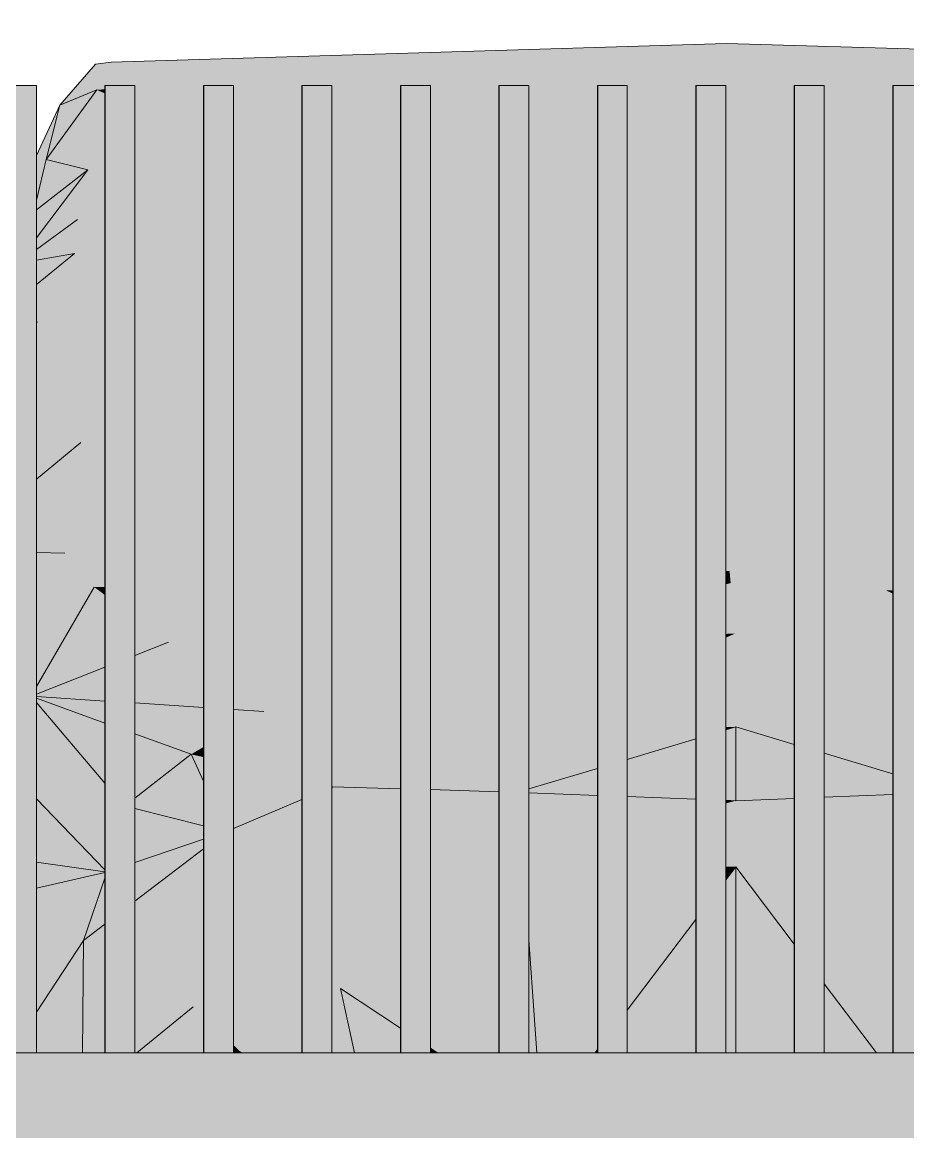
# Model space of a CAD drawing. Header units: millimetres. Extents: x 365175 to 2667127, y -330297 to -162108.
# Drawn here: x 1895165 to 1896062, y -318991 to -317867 of the extents above; entities that cross this region are included whole.
import ezdxf

# ---------------------------------------------------------------- set-up
doc = ezdxf.new("R2010")
doc.units = ezdxf.units.MM
doc.header["$MEASUREMENT"] = 0
for name, color, linetype in [('Cars', 7, 'Continuous'), ('Cotations - Altitudes & Niveaux', 7, 'Continuous'), ('TopoAlt', 7, 'Continuous')]:
    doc.layers.add(name, color=color, linetype=linetype)
doc.dimstyles.new('STYLE_GENERE__6', dxfattribs={"dimtxt": 0.18, "dimasz": 114, "dimexe": 0.18, "dimexo": 0.0625, "dimgap": 0, "dimtad": 0, "dimtih": 1, "dimtoh": 1, "dimdec": 4, "dimzin": 0, "dimdsep": 46, "dimcen": 0.09, "dimadec": 0, "dimazin": 0, "dimtfac": 1, "dimtdec": 4, "dimtmove": 0, "dimatfit": 3, "dimldrblk": 'ARROWHEAD_16', "dimfxl": 0, "dimtolj": 1, "dimtzin": 0, "dimarcsym": 0})

# ---------------------------------------------------------------- blocks, each defined once
blk = doc.blocks.new('Élément de coupe_125_6', base_point=(1445436.1, -319511))
at = {"layer": 'TopoAlt', "linetype": 'Continuous', "lineweight": 0, "true_color": 0x000000}
blk.add_hatch(color=18, dxfattribs=at).paths.add_polyline_path([(1882185.2, -318911), (1882185.2, -319511), (1914672.8, -319511), (1914672.8, -318911)])
at = {"layer": 'TopoAlt', "color": 190, "linetype": 'Continuous', "lineweight": 5, "true_color": 0x8002ff}
blk.add_line((1914672.8, -318911), (1882185.2, -318911), dxfattribs=at)
blk = doc.blocks.new('Élément de coupe_305_6', base_point=(1445436.1, -319511))
at = {"linetype": 'Continuous', "lineweight": 0, "true_color": 0x000000}
for points in [[(1895149.3, -317931), (1895149.3, -318911), (1895149.7, -318911), (1895149.7, -317931)], [(1895149.3, -317931), (1895149.3, -318911), (1895149.7, -318911), (1895149.7, -317931)], [(1895149.7, -317931), (1895149.7, -318911), (1895179.7, -318911), (1895179.7, -317931)]]:
    blk.add_hatch(color=18, dxfattribs=at).paths.add_polyline_path(points)
at = {"color": 18, "linetype": 'Continuous', "lineweight": 5, "true_color": 0x330000}
for p, q in [((1895149.3, -317931), (1895149.7, -317931)), ((1895149.3, -318911), (1895149.3, -317931)), ((1895149.7, -317931), (1895179.7, -317931)), ((1895149.7, -318911), (1895149.7, -317931)), ((1895179.7, -318911), (1895179.7, -317931))]:
    blk.add_line(p, q, dxfattribs=at)
blk = doc.blocks.new('Élément de coupe_306_6', base_point=(1445436.1, -319511))
at = {"linetype": 'Continuous', "lineweight": 0, "true_color": 0x000000}
for points in [[(1895249.1, -317931), (1895249.1, -318911), (1895249.4, -318911), (1895249.4, -317931)], [(1895249.1, -317931), (1895249.1, -318911), (1895249.4, -318911), (1895249.4, -317931)], [(1895249.4, -317931), (1895249.4, -318911), (1895279.4, -318911), (1895279.4, -317931)]]:
    blk.add_hatch(color=18, dxfattribs=at).paths.add_polyline_path(points)
at = {"color": 18, "linetype": 'Continuous', "lineweight": 5, "true_color": 0x330000}
for p, q in [((1895249.1, -317931), (1895249.4, -317931)), ((1895249.1, -318911), (1895249.1, -317931)), ((1895249.4, -317931), (1895279.4, -317931)), ((1895249.4, -318911), (1895249.4, -317931)), ((1895279.4, -318911), (1895279.4, -317931))]:
    blk.add_line(p, q, dxfattribs=at)
blk = doc.blocks.new('Élément de coupe_307_6', base_point=(1445436.1, -319511))
at = {"linetype": 'Continuous', "lineweight": 0, "true_color": 0x000000}
for points in [[(1895348.9, -317931), (1895348.9, -318911), (1895349.2, -318911), (1895349.2, -317931)], [(1895348.9, -317931), (1895348.9, -318911), (1895349.2, -318911), (1895349.2, -317931)], [(1895349.2, -317931), (1895349.2, -318911), (1895379.2, -318911), (1895379.2, -317931)]]:
    blk.add_hatch(color=18, dxfattribs=at).paths.add_polyline_path(points)
at = {"color": 18, "linetype": 'Continuous', "lineweight": 5, "true_color": 0x330000}
for p, q in [((1895348.9, -317931), (1895349.2, -317931)), ((1895348.9, -318911), (1895348.9, -317931)), ((1895349.2, -317931), (1895379.2, -317931)), ((1895349.2, -318911), (1895349.2, -317931)), ((1895379.2, -318911), (1895379.2, -317931))]:
    blk.add_line(p, q, dxfattribs=at)
blk = doc.blocks.new('Élément de coupe_308_6', base_point=(1445436.1, -319511))
at = {"linetype": 'Continuous', "lineweight": 0, "true_color": 0x000000}
for points in [[(1895448.6, -317931), (1895448.6, -318911), (1895448.9, -318911), (1895448.9, -317931)], [(1895448.6, -317931), (1895448.6, -318911), (1895448.9, -318911), (1895448.9, -317931)], [(1895448.9, -317931), (1895448.9, -318911), (1895478.9, -318911), (1895478.9, -317931)]]:
    blk.add_hatch(color=18, dxfattribs=at).paths.add_polyline_path(points)
at = {"color": 18, "linetype": 'Continuous', "lineweight": 5, "true_color": 0x330000}
for p, q in [((1895448.6, -317931), (1895448.9, -317931)), ((1895448.6, -318911), (1895448.6, -317931)), ((1895448.9, -317931), (1895478.9, -317931)), ((1895448.9, -318911), (1895448.9, -317931)), ((1895478.9, -318911), (1895478.9, -317931))]:
    blk.add_line(p, q, dxfattribs=at)
blk = doc.blocks.new('Élément de coupe_309_6', base_point=(1445436.1, -319511))
at = {"linetype": 'Continuous', "lineweight": 0, "true_color": 0x000000}
for points in [[(1895548.4, -317931), (1895548.4, -318911), (1895548.7, -318911), (1895548.7, -317931)], [(1895548.4, -317931), (1895548.4, -318911), (1895548.7, -318911), (1895548.7, -317931)], [(1895548.7, -317931), (1895548.7, -318911), (1895578.7, -318911), (1895578.7, -317931)]]:
    blk.add_hatch(color=18, dxfattribs=at).paths.add_polyline_path(points)
at = {"color": 18, "linetype": 'Continuous', "lineweight": 5, "true_color": 0x330000}
for p, q in [((1895548.4, -317931), (1895548.7, -317931)), ((1895548.4, -318911), (1895548.4, -317931)), ((1895548.7, -317931), (1895578.7, -317931)), ((1895548.7, -318911), (1895548.7, -317931)), ((1895578.7, -318911), (1895578.7, -317931))]:
    blk.add_line(p, q, dxfattribs=at)
blk = doc.blocks.new('Élément de coupe_310_6', base_point=(1445436.1, -319511))
at = {"linetype": 'Continuous', "lineweight": 0, "true_color": 0x000000}
for points in [[(1895648.1, -317931), (1895648.1, -318911), (1895648.4, -318911), (1895648.4, -317931)], [(1895648.1, -317931), (1895648.1, -318911), (1895648.4, -318911), (1895648.4, -317931)], [(1895648.4, -317931), (1895648.4, -318911), (1895678.4, -318911), (1895678.4, -317931)]]:
    blk.add_hatch(color=18, dxfattribs=at).paths.add_polyline_path(points)
at = {"color": 18, "linetype": 'Continuous', "lineweight": 5, "true_color": 0x330000}
for p, q in [((1895648.1, -317931), (1895648.4, -317931)), ((1895648.1, -318911), (1895648.1, -317931)), ((1895648.4, -317931), (1895678.4, -317931)), ((1895648.4, -318911), (1895648.4, -317931)), ((1895678.4, -318911), (1895678.4, -317931))]:
    blk.add_line(p, q, dxfattribs=at)
blk = doc.blocks.new('Élément de coupe_311_6', base_point=(1445436.1, -319511))
at = {"linetype": 'Continuous', "lineweight": 0, "true_color": 0x000000}
for points in [[(1895747.9, -317931), (1895747.9, -318911), (1895748.2, -318911), (1895748.2, -317931)], [(1895747.9, -317931), (1895747.9, -318911), (1895748.2, -318911), (1895748.2, -317931)], [(1895748.2, -317931), (1895748.2, -318911), (1895778.2, -318911), (1895778.2, -317931)]]:
    blk.add_hatch(color=18, dxfattribs=at).paths.add_polyline_path(points)
at = {"color": 18, "linetype": 'Continuous', "lineweight": 5, "true_color": 0x330000}
for p, q in [((1895747.9, -317931), (1895748.2, -317931)), ((1895747.9, -318911), (1895747.9, -317931)), ((1895748.2, -317931), (1895778.2, -317931)), ((1895748.2, -318911), (1895748.2, -317931)), ((1895778.2, -318911), (1895778.2, -317931))]:
    blk.add_line(p, q, dxfattribs=at)
blk = doc.blocks.new('Élément de coupe_312_6', base_point=(1445436.1, -319511))
at = {"linetype": 'Continuous', "lineweight": 0, "true_color": 0x000000}
for points in [[(1895847.6, -317931), (1895847.6, -318911), (1895848, -318911), (1895848, -317931)], [(1895847.6, -317931), (1895847.6, -318911), (1895848, -318911), (1895848, -317931)], [(1895848, -317931), (1895848, -318911), (1895878, -318911), (1895878, -317931)]]:
    blk.add_hatch(color=18, dxfattribs=at).paths.add_polyline_path(points)
at = {"color": 18, "linetype": 'Continuous', "lineweight": 5, "true_color": 0x330000}
for p, q in [((1895847.6, -317931), (1895848, -317931)), ((1895847.6, -318911), (1895847.6, -317931)), ((1895848, -317931), (1895878, -317931)), ((1895848, -318911), (1895848, -317931)), ((1895878, -318911), (1895878, -317931))]:
    blk.add_line(p, q, dxfattribs=at)
blk = doc.blocks.new('Élément de coupe_313_6', base_point=(1445436.1, -319511))
at = {"linetype": 'Continuous', "lineweight": 0, "true_color": 0x000000}
for points in [[(1895947.4, -317931), (1895947.4, -318911), (1895947.7, -318911), (1895947.7, -317931)], [(1895947.4, -317931), (1895947.4, -318911), (1895947.7, -318911), (1895947.7, -317931)], [(1895947.7, -317931), (1895947.7, -318911), (1895977.7, -318911), (1895977.7, -317931)]]:
    blk.add_hatch(color=18, dxfattribs=at).paths.add_polyline_path(points)
at = {"color": 18, "linetype": 'Continuous', "lineweight": 5, "true_color": 0x330000}
for p, q in [((1895947.4, -317931), (1895947.7, -317931)), ((1895947.4, -318911), (1895947.4, -317931)), ((1895947.7, -317931), (1895977.7, -317931)), ((1895947.7, -318911), (1895947.7, -317931)), ((1895977.7, -318911), (1895977.7, -317931))]:
    blk.add_line(p, q, dxfattribs=at)
blk = doc.blocks.new('Élément de coupe_314_6', base_point=(1445436.1, -319511))
at = {"linetype": 'Continuous', "lineweight": 0, "true_color": 0x000000}
for points in [[(1896047.1, -317931), (1896047.1, -318911), (1896047.5, -318911), (1896047.5, -317931)], [(1896047.1, -317931), (1896047.1, -318911), (1896047.5, -318911), (1896047.5, -317931)], [(1896047.5, -317931), (1896047.5, -318911), (1896077.5, -318911), (1896077.5, -317931)]]:
    blk.add_hatch(color=18, dxfattribs=at).paths.add_polyline_path(points)
at = {"color": 18, "linetype": 'Continuous', "lineweight": 5, "true_color": 0x330000}
for p, q in [((1896047.1, -317931), (1896047.5, -317931)), ((1896047.1, -318911), (1896047.1, -317931)), ((1896047.5, -317931), (1896077.5, -317931)), ((1896047.5, -318911), (1896047.5, -317931)), ((1896077.5, -318911), (1896077.5, -317931))]:
    blk.add_line(p, q, dxfattribs=at)
blk = doc.blocks.new('Élément de coupe_495_6', base_point=(1445436.1, -319511))
at = {"layer": 'Cars', "linetype": 'Continuous', "lineweight": 0, "true_color": 0x000000}
for points in [[(1895877.1, -317891), (1895878.7, -317888.3), (1895239.6, -317909.4)], [(1895255.5, -317907.2), (1895239.6, -317909.4), (1895878.7, -317888.3)], [(1895878.7, -317888.3), (1895877.1, -317891), (1896515.6, -317907.5)], [(1895239.6, -317909.4), (1895240.7, -317935.4), (1895249.1, -317934.8), (1895249.1, -317931), (1895249.4, -317931), (1895279.4, -317931), (1895279.4, -317932.7), (1895877.1, -317891)], [(1895279.4, -317934.3), (1895348.9, -317932.2), (1895348.9, -317931), (1895379.2, -317931), (1895379.2, -317931.3), (1895877, -317916.6), (1895877.1, -317891), (1895279.4, -317932.7)], [(1895877, -317916.6), (1896513.6, -317931.5), (1895877.1, -317891)], [(1896513.6, -317931.5), (1896515.6, -317907.5), (1895877.1, -317891)], [(1895240.7, -317935.4), (1895239.6, -317909.4), (1895203.5, -317951)], [(1895877, -317916.6), (1895379.2, -317931.3), (1895379.2, -317969.6), (1895448.6, -317962.2), (1895448.6, -317931), (1895478.9, -317931), (1895478.9, -317959), (1895548.4, -317951.6), (1895548.4, -317931), (1895578.7, -317931), (1895578.7, -317948.4), (1895648.1, -317941), (1895648.1, -317931), (1895678.4, -317931), (1895678.4, -317937.7)], [(1895678.4, -317937.7), (1895678.4, -317960.2), (1895747.9, -317944.9), (1895747.9, -317931), (1895778.2, -317931), (1895778.2, -317938.3), (1895877, -317916.6)], [(1895778.2, -317988.8), (1895847.6, -317982.9), (1895847.6, -317931), (1895877, -317931), (1895877, -317916.6), (1895778.2, -317938.3)], [(1896047.1, -317938.3), (1895877, -317916.6), (1895947.4, -317931.9), (1895947.4, -317931), (1895977.7, -317931), (1895977.7, -317938.5), (1896047.1, -317953.5)], [(1895877, -317931), (1895878, -317931), (1895878, -317980.5), (1895947.4, -317986.2), (1895947.4, -317931.9), (1895877, -317916.6)], [(1895877, -317916.6), (1896047.1, -317938.3), (1896047.1, -317931), (1896077.5, -317931), (1896077.5, -317942.2), (1896146.9, -317951), (1896146.9, -317931), (1896177.2, -317931), (1896177.2, -317954.9), (1896246.7, -317963.8), (1896246.7, -317931), (1896277, -317931), (1896277, -317967.7), (1896346.4, -317976.5), (1896346.4, -317931), (1896376.7, -317931), (1896376.7, -317980.4), (1896411.1, -317984.8), (1896446.2, -317966.6), (1896446.2, -317931), (1896476.5, -317931), (1896476.5, -317950.8), (1896513.6, -317931.5)], [(1895279.4, -317934.3), (1895279.4, -317952), (1895332.4, -317974.6), (1895348.9, -317972.9), (1895348.9, -317932.2)], [(1895240.7, -317935.4), (1895189.4, -318006), (1895231.7, -318016.5)], [(1895203.5, -317951), (1895189.4, -318006), (1895240.7, -317935.4)], [(1895231.7, -318016.5), (1895249.1, -318009.2), (1895249.1, -317939), (1895240.7, -317935.4)], [(1895240.7, -317935.4), (1895249.1, -317935.2), (1895249.1, -317934.8)], [(1895249.1, -317935.2), (1895240.7, -317935.4), (1895249.1, -317939)], [(1895578.7, -317982.1), (1895648.1, -317966.8), (1895648.1, -317941), (1895578.7, -317948.4)], [(1895678.4, -317997.2), (1895747.9, -317991.3), (1895747.9, -317944.9), (1895678.4, -317960.2)], [(1896047.1, -317953.5), (1895977.7, -317938.5), (1895977.7, -317988.7), (1896047.1, -317994.5)], [(1895203.5, -317951), (1895179.7, -318001.9), (1895179.7, -318024.5), (1895189.4, -318006)], [(1895203.5, -317951), (1895179.7, -318001.9), (1895179.7, -318024.5), (1895189.4, -318006)], [(1895279.4, -317996.6), (1895332.4, -317974.6), (1895279.4, -317952)], [(1895548.4, -317951.6), (1895478.9, -317959), (1895478.9, -318004), (1895548.4, -317988.7)], [(1895379.2, -317969.6), (1895379.2, -318005.1), (1895403, -318020.6), (1895448.6, -318010.6), (1895448.6, -317962.2)], [(1895578.7, -318005.7), (1895648.1, -317999.8), (1895648.1, -317966.8), (1895578.7, -317982.1)], [(1895279.4, -317996.6), (1895279.4, -318018.6), (1895332.4, -317974.6)], [(1895279.4, -318052.1), (1895348.9, -318034.4), (1895348.9, -317985.3), (1895332.4, -317974.6), (1895279.4, -318018.6)], [(1895332.4, -317974.6), (1895348.9, -317985.3), (1895348.9, -317972.9)], [(1895478.9, -318014.2), (1895548.4, -318008.3), (1895548.4, -317988.7), (1895478.9, -318004)], [(1895778.2, -317988.8), (1895778.2, -317996.9), (1895847.6, -317985.3), (1895847.6, -317982.9)], [(1895847.6, -317985.3), (1895778.2, -317996.9), (1895778.2, -318003.5), (1895847.6, -317987.2)], [(1895778.2, -318003.5), (1895778.2, -318036.7), (1895847.6, -318035), (1895847.6, -317987.2)], [(1895878, -317980.5), (1895878, -317980.6), (1895947.4, -317992.2), (1895947.4, -317986.2)], [(1895947.4, -317992.2), (1895878, -317980.6), (1895878, -317980.6), (1895947.4, -317996)], [(1895947.4, -317996), (1895878, -317980.6), (1895878, -318034.3), (1895947.4, -318035.8)], [(1896047.1, -317994.5), (1895977.7, -317988.7), (1895977.7, -317997.2), (1896047.1, -318008.8)], [(1895578.7, -318030.2), (1895648.1, -318018.6), (1895648.1, -317999.8), (1895578.7, -318005.7)], [(1895678.4, -317997.2), (1895678.4, -318013.5), (1895747.9, -318001.9), (1895747.9, -317991.3)], [(1896047.1, -318008.8), (1895977.7, -317997.2), (1895977.7, -318002.7), (1896047.1, -318018.1)], [(1895189.4, -318006), (1895179.7, -318024.5), (1895179.7, -318047.2)], [(1895189.4, -318006), (1895179.7, -318024.5), (1895179.7, -318047.2)], [(1895179.7, -318047.2), (1895179.7, -318057), (1895231.7, -318016.5), (1895189.4, -318006)], [(1895231.7, -318016.5), (1895221.4, -318066.8), (1895249.1, -318043.8), (1895249.1, -318009.2)], [(1895379.2, -318005.1), (1895379.2, -318026.7), (1895403, -318020.6)], [(1895448.6, -318010.6), (1895403, -318020.6), (1895448.6, -318016.7)], [(1895478.9, -318046.8), (1895548.4, -318035.2), (1895548.4, -318008.3), (1895478.9, -318014.2)], [(1895678.4, -318026.9), (1895747.9, -318010.6), (1895747.9, -318001.9), (1895678.4, -318013.5)], [(1895747.9, -318010.6), (1895678.4, -318026.9), (1895678.4, -318039.1), (1895747.9, -318037.5)], [(1895977.7, -318002.7), (1895977.7, -318036.5), (1896047.1, -318038), (1896047.1, -318018.1)], [(1895179.7, -318085.3), (1895179.7, -318097.1), (1895221.4, -318066.8), (1895231.7, -318016.5)], [(1895179.7, -318057), (1895179.7, -318085.3), (1895231.7, -318016.5)], [(1895379.2, -318031), (1895403, -318020.6), (1895379.2, -318026.7)], [(1895379.2, -318031), (1895379.2, -318064.9), (1895403.1, -318059.5), (1895403, -318020.6)], [(1895448.6, -318016.7), (1895403, -318020.6), (1895403.1, -318059.5), (1895448.6, -318051.9)], [(1895578.7, -318030.2), (1895578.7, -318044.2), (1895620, -318040.6), (1895648.1, -318034), (1895648.1, -318018.6)], [(1895348.9, -318034.4), (1895279.4, -318052.1), (1895279.4, -318074.5), (1895348.9, -318044.2)], [(1895648.1, -318034), (1895620, -318040.6), (1895648.1, -318039.9)], [(1895778.2, -318100.5), (1895847.6, -318054), (1895847.6, -318035), (1895778.2, -318036.7)], [(1895878, -318034.9), (1895947.4, -318081), (1895947.4, -318035.8), (1895878, -318034.3)], [(1895878, -318137.5), (1895879.4, -318296.1), (1895947.4, -318294.7), (1895947.4, -318081), (1895878, -318034.9)], [(1895249.1, -318043.8), (1895221.4, -318066.8), (1895249.1, -318059.8)], [(1895348.9, -318044.2), (1895279.4, -318074.5), (1895279.4, -318087.4), (1895348.9, -318071.7)], [(1895548.4, -318035.2), (1895478.9, -318046.8), (1895478.9, -318052.9), (1895548.4, -318046.8)], [(1895620, -318040.6), (1895578.7, -318124.3), (1895578.7, -318234.1), (1895648.1, -318187.6), (1895648.1, -318039.9)], [(1895578.7, -318124.3), (1895620, -318040.6), (1895578.7, -318044.2)], [(1895678.4, -318039.1), (1895678.4, -318167.3), (1895747.9, -318120.8), (1895747.9, -318037.5)], [(1895977.7, -318101.1), (1896047.1, -318147.2), (1896047.1, -318038), (1895977.7, -318036.5)], [(1895448.6, -318051.9), (1895403.1, -318059.5), (1895448.6, -318055.5)], [(1895448.6, -318055.5), (1895403.1, -318059.5), (1895448.6, -318169.3)], [(1895548.4, -318046.8), (1895478.9, -318052.9), (1895478.9, -318242.5), (1895497.8, -318288.2), (1895548.4, -318185.8)], [(1895778.2, -318100.5), (1895778.2, -318294), (1895847.6, -318295.4), (1895847.6, -318054)], [(1895179.7, -318108), (1895218.3, -318101.2), (1895221.4, -318066.8), (1895179.7, -318097.1)], [(1895218.3, -318101.2), (1895249.1, -318087.7), (1895249.1, -318059.8), (1895221.4, -318066.8)], [(1895379.2, -318090.8), (1895379.2, -318290.2), (1895448.6, -318289.1), (1895448.6, -318169.3), (1895403.1, -318059.5)], [(1895379.2, -318064.9), (1895379.2, -318090.8), (1895403.1, -318059.5)], [(1895279.4, -318221.1), (1895348.9, -318130.4), (1895348.9, -318071.7), (1895279.4, -318087.4)], [(1895218.3, -318101.2), (1895249.1, -318094.2), (1895249.1, -318087.7)], [(1895179.7, -318132.7), (1895179.7, -318170.6), (1895180.3, -318170.6), (1895218.3, -318101.2)], [(1895179.7, -318108), (1895179.7, -318132.7), (1895218.3, -318101.2)], [(1895180.3, -318170.6), (1895224.5, -318292.8), (1895218.3, -318101.2)], [(1895218.3, -318101.2), (1895224.5, -318292.8), (1895249.1, -318260.7), (1895249.1, -318094.2)], [(1895977.7, -318294.1), (1896047.1, -318292.6), (1896047.1, -318147.2), (1895977.7, -318101.1)], [(1895678.4, -318291.9), (1895747.9, -318293.4), (1895747.9, -318120.8), (1895678.4, -318167.3)], [(1895279.4, -318221.1), (1895279.4, -318291.9), (1895348.9, -318290.7), (1895348.9, -318130.4)], [(1895879.4, -318296.1), (1895878, -318137.5), (1895878, -318296.1)], [(1895179.7, -318171.5), (1895179.7, -318172), (1895180.3, -318170.6)], [(1895179.7, -318171.5), (1895180.3, -318170.6), (1895179.7, -318170.6)], [(1895180.3, -318170.6), (1895179.7, -318172), (1895179.7, -318296.8), (1895224.5, -318292.8)], [(1895497.8, -318288.2), (1895548.4, -318254.4), (1895548.4, -318185.8)], [(1895648.1, -318187.6), (1895578.7, -318234.1), (1895578.7, -318289.9), (1895648.1, -318291.3)], [(1895478.9, -318288.5), (1895497.8, -318288.2), (1895478.9, -318242.5)], [(1895497.8, -318288.2), (1895548.4, -318289.3), (1895548.4, -318254.4)], [(1895249.1, -318260.7), (1895224.5, -318292.8), (1895249.1, -318292.4)], [(1895224.5, -318292.8), (1895179.7, -318330), (1895179.7, -318404.2), (1895208.5, -318404.8)], [(1895179.7, -318296.8), (1895179.7, -318330), (1895224.5, -318292.8)], [(1895208.5, -318404.8), (1895249.1, -318388.4), (1895249.1, -318292.4), (1895224.5, -318292.8)], [(1895348.9, -318290.7), (1895279.4, -318291.9), (1895279.4, -318376.2), (1895348.9, -318348.2)], [(1895379.2, -318336), (1895448.6, -318308.1), (1895448.6, -318289.1), (1895379.2, -318290.2)], [(1895478.9, -318426.4), (1895548.4, -318432), (1895548.4, -318395.2), (1895497.8, -318288.2), (1895478.9, -318295.8)], [(1895478.9, -318295.8), (1895497.8, -318288.2), (1895478.9, -318288.5)], [(1895548.4, -318289.3), (1895497.8, -318288.2), (1895548.4, -318395.2)], [(1895648.1, -318291.3), (1895578.7, -318289.9), (1895578.7, -318428.1), (1895648.1, -318397.6)], [(1895678.4, -318384.3), (1895747.9, -318353.8), (1895747.9, -318293.4), (1895678.4, -318291.9)], [(1896047.1, -318292.6), (1895977.7, -318294.1), (1895977.7, -318338.6), (1896047.1, -318368.7)], [(1895778.2, -318340.5), (1895847.6, -318310), (1895847.6, -318295.4), (1895778.2, -318294)], [(1895878, -318296.7), (1895879.4, -318296.1), (1895878, -318296.1)], [(1895878, -318296.7), (1895878, -318423), (1895881.8, -318422.9), (1895879.4, -318296.1)], [(1895879.4, -318296.1), (1895947.4, -318325.5), (1895947.4, -318294.7)], [(1895879.4, -318296.1), (1895881.8, -318422.9), (1895947.4, -318425), (1895947.4, -318325.5)], [(1895379.2, -318336), (1895379.2, -318418.5), (1895448.6, -318424), (1895448.6, -318308.1)], [(1895778.2, -318340.5), (1895778.2, -318426.3), (1895847.6, -318424), (1895847.6, -318310)], [(1896047.1, -318368.7), (1895977.7, -318338.6), (1895977.7, -318426.1), (1896047.1, -318428.4)], [(1895279.4, -318410.5), (1895348.9, -318416), (1895348.9, -318348.2), (1895279.4, -318376.2)], [(1895678.4, -318429.7), (1895747.9, -318427.4), (1895747.9, -318353.8), (1895678.4, -318384.3)], [(1895249.1, -318388.4), (1895208.5, -318404.8), (1895249.1, -318408)], [(1895179.7, -318404.2), (1895179.7, -318410.6), (1895208.5, -318404.8)], [(1895208.5, -318404.8), (1895179.7, -318410.6), (1895179.7, -318435.3), (1895238.1, -318439.1)], [(1895249.1, -318408), (1895208.5, -318404.8), (1895238.1, -318439.1), (1895249.1, -318438.9)], [(1895578.7, -318428.1), (1895578.7, -318433), (1895648.1, -318430.7), (1895648.1, -318397.6)], [(1895348.9, -318416), (1895279.4, -318410.5), (1895279.4, -318438.4), (1895348.9, -318437.2)], [(1895448.6, -318424), (1895379.2, -318418.5), (1895379.2, -318436.7), (1895448.6, -318435.5)], [(1895478.9, -318435), (1895548.4, -318433.8), (1895548.4, -318432), (1895478.9, -318426.4)], [(1895747.9, -318427.4), (1895678.4, -318429.7), (1895678.4, -318441), (1895747.9, -318434.8)], [(1895778.2, -318426.3), (1895778.2, -318432.1), (1895847.6, -318425.9), (1895847.6, -318424)], [(1895778.2, -318432.1), (1895778.2, -318436.2), (1895847.6, -318427.3), (1895847.6, -318425.9)], [(1895778.2, -318436.2), (1895778.2, -318439.9), (1895847.6, -318436.7), (1895847.6, -318427.3)], [(1895878, -318435.3), (1895882.9, -318435.1), (1895881.8, -318422.9), (1895878, -318423.4)], [(1895878, -318423), (1895878, -318423.2), (1895881.8, -318422.9)], [(1895878, -318423.4), (1895881.8, -318422.9), (1895878, -318423.2)], [(1895881.8, -318422.9), (1895947.4, -318430.9), (1895947.4, -318428.7)], [(1895881.8, -318422.9), (1895947.4, -318428.7), (1895947.4, -318425)], [(1895947.4, -318430.9), (1895881.8, -318422.9), (1895882.9, -318435.1), (1895947.4, -318438.1)], [(1896047.1, -318428.4), (1895977.7, -318426.1), (1895977.7, -318431.5), (1896047.1, -318437.7)], [(1895179.7, -318435.3), (1895179.7, -318540), (1895238.1, -318439.1)], [(1895179.7, -318547.5), (1895249.1, -318520.3), (1895249.1, -318447.2), (1895238.1, -318439.1), (1895179.7, -318540)], [(1895238.1, -318439.1), (1895249.1, -318440), (1895249.1, -318438.9)], [(1895249.1, -318440), (1895238.1, -318439.1), (1895249.1, -318447.2)], [(1895279.4, -318442.6), (1895348.9, -318448.6), (1895348.9, -318437.2), (1895279.4, -318438.4)], [(1895379.2, -318450.1), (1895448.6, -318443.9), (1895448.6, -318435.5), (1895379.2, -318436.7)], [(1895478.9, -318441.2), (1895548.4, -318435.1), (1895548.4, -318433.8), (1895478.9, -318435)], [(1895478.9, -318441.2), (1895478.9, -318451.1), (1895548.4, -318451.5), (1895548.4, -318435.1)], [(1895578.7, -318449.8), (1895648.1, -318443.7), (1895648.1, -318430.7), (1895578.7, -318433)], [(1895678.4, -318445), (1895733.3, -318442), (1895747.9, -318440.1), (1895747.9, -318434.8), (1895678.4, -318441)], [(1895778.2, -318460), (1895847.6, -318443.5), (1895847.6, -318436.7), (1895778.2, -318439.9)], [(1895878, -318436.3), (1895882.9, -318435.1), (1895878, -318435.3)], [(1895882.9, -318435.1), (1895878, -318436.3), (1895878, -318486.6), (1895887.6, -318486.2)], [(1895947.4, -318450), (1895882.9, -318435.1), (1895887.6, -318486.2), (1895947.4, -318488.9)], [(1895947.4, -318438.1), (1895882.9, -318435.1), (1895947.4, -318450)], [(1895977.7, -318431.5), (1895977.7, -318434.7), (1896040, -318442.3), (1896047.1, -318442.7), (1896047.1, -318437.7)], [(1896040, -318442.3), (1895977.7, -318434.7), (1895977.7, -318439.4)], [(1895977.7, -318439.4), (1895977.7, -318456.9), (1896047.1, -318472.9), (1896047.1, -318445.7), (1896040, -318442.3)], [(1895279.4, -318442.6), (1895279.4, -318469.7), (1895313.6, -318495.1), (1895348.9, -318468.5), (1895348.9, -318448.6)], [(1895379.2, -318450.1), (1895379.2, -318450.7), (1895448.6, -318451), (1895448.6, -318443.9)], [(1895379.2, -318450.7), (1895379.2, -318483.5), (1895448.6, -318471.2), (1895448.6, -318451)], [(1895578.7, -318449.8), (1895578.7, -318450.5), (1895648.1, -318446.7), (1895648.1, -318443.7)], [(1895578.7, -318450.5), (1895578.7, -318466.4), (1895619, -318497.8), (1895648.1, -318483.6), (1895648.1, -318446.7)], [(1895733.3, -318442), (1895678.4, -318468.8), (1895678.4, -318483.7), (1895747.9, -318467.2), (1895747.9, -318441.3)], [(1895678.4, -318445), (1895678.4, -318468.8), (1895733.3, -318442)], [(1895747.9, -318440.1), (1895733.3, -318442), (1895747.9, -318441.3)], [(1895847.6, -318443.5), (1895778.2, -318460), (1895778.2, -318491), (1895847.6, -318487.9)], [(1896040, -318442.3), (1896047.1, -318445.7), (1896047.1, -318442.7)], [(1895478.9, -318465.8), (1895548.4, -318453.5), (1895548.4, -318451.5), (1895478.9, -318451.1)], [(1895478.9, -318496.6), (1895548.4, -318497.2), (1895548.4, -318453.5), (1895478.9, -318465.8)], [(1895977.7, -318490.2), (1896047.1, -318493.2), (1896047.1, -318472.9), (1895977.7, -318456.9)], [(1895279.4, -318508.5), (1895313.6, -318495.1), (1895279.4, -318469.7)], [(1895313.6, -318495.1), (1895348.9, -318488.9), (1895348.9, -318468.5)], [(1895448.6, -318471.2), (1895379.2, -318483.5), (1895379.2, -318495.7), (1895448.6, -318496.3)], [(1895578.7, -318497.5), (1895619, -318497.8), (1895578.7, -318466.4)], [(1895678.4, -318495.3), (1895747.9, -318492.3), (1895747.9, -318467.2), (1895678.4, -318483.7)], [(1895619, -318497.8), (1895648.1, -318490.9), (1895648.1, -318483.6)], [(1895313.6, -318495.1), (1895279.4, -318508.5), (1895279.4, -318556.6), (1895348.9, -318561.1), (1895348.9, -318520.7)], [(1895313.6, -318495.1), (1895348.9, -318495.4), (1895348.9, -318488.9)], [(1895313.6, -318495.1), (1895348.9, -318520.7), (1895348.9, -318495.4)], [(1895448.6, -318496.3), (1895379.2, -318495.7), (1895379.2, -318542.7), (1895410, -318565.1), (1895448.6, -318552.7)], [(1895619, -318497.8), (1895648.1, -318496.6), (1895648.1, -318490.9)], [(1895747.9, -318492.3), (1895678.4, -318495.3), (1895678.4, -318576.3), (1895747.9, -318546.4)], [(1895847.6, -318487.9), (1895778.2, -318491), (1895778.2, -318533.3), (1895847.6, -318503.4)], [(1895878, -318490.4), (1895887.6, -318486.2), (1895878, -318486.6)], [(1895878, -318490.4), (1895878, -318581.1), (1895888, -318580.8), (1895887.6, -318486.2)], [(1895947.4, -318488.9), (1895887.6, -318486.2), (1895947.4, -318511.9)], [(1895887.6, -318486.2), (1895888, -318580.8), (1895947.4, -318582.4), (1895947.4, -318511.9)], [(1895977.7, -318524.9), (1896047.1, -318554.8), (1896047.1, -318493.2), (1895977.7, -318490.2)], [(1895548.4, -318497.2), (1895478.9, -318496.6), (1895478.9, -318542.9), (1895548.4, -318520.6)], [(1895578.7, -318510.8), (1895619, -318497.8), (1895578.7, -318497.5)], [(1895578.7, -318580.5), (1895648.1, -318586.8), (1895648.1, -318574.4), (1895619, -318497.8), (1895578.7, -318510.8)], [(1895619, -318497.8), (1895648.1, -318574.4), (1895648.1, -318496.6)], [(1895778.2, -318583.8), (1895847.6, -318581.9), (1895847.6, -318503.4), (1895778.2, -318533.3)], [(1895179.7, -318547.5), (1895179.7, -318550), (1895249.1, -318554.6), (1895249.1, -318520.3)], [(1895548.4, -318520.6), (1895478.9, -318542.9), (1895478.9, -318571.4), (1895548.4, -318577.7)], [(1895977.7, -318583.3), (1896047.1, -318585.2), (1896047.1, -318554.8), (1895977.7, -318524.9)], [(1895179.7, -318550), (1895179.7, -318551.7), (1895249.1, -318576.9), (1895249.1, -318554.6)], [(1895179.7, -318556.2), (1895249.1, -318637.7), (1895249.1, -318576.9), (1895179.7, -318551.7)], [(1895379.2, -318563.1), (1895410, -318565.1), (1895379.2, -318542.7)], [(1895678.4, -318576.3), (1895678.4, -318586.6), (1895747.9, -318584.7), (1895747.9, -318546.4)], [(1895179.7, -318556.2), (1895179.7, -318638), (1895249.1, -318655.9), (1895249.1, -318637.7)], [(1895348.9, -318561.1), (1895279.4, -318556.6), (1895279.4, -318587.9), (1895336.4, -318608.6), (1895348.9, -318601.2)], [(1895379.2, -318583.3), (1895410, -318565.1), (1895379.2, -318563.1)], [(1895410, -318565.1), (1895448.6, -318568.7), (1895448.6, -318552.7)], [(1895379.2, -318618.4), (1895448.6, -318634.3), (1895448.6, -318607.5), (1895410, -318565.1), (1895379.2, -318583.3)], [(1895448.6, -318568.7), (1895410, -318565.1), (1895448.6, -318607.5)], [(1895478.9, -318640.8), (1895479.5, -318641.4), (1895548.4, -318619.9), (1895548.4, -318577.7), (1895478.9, -318571.4)], [(1895578.7, -318580.5), (1895578.7, -318610.5), (1895648.1, -318588.8), (1895648.1, -318586.8)], [(1895747.9, -318584.7), (1895678.4, -318586.6), (1895678.4, -318643.6), (1895747.9, -318622.8)], [(1895847.6, -318581.9), (1895778.2, -318583.8), (1895778.2, -318613.7), (1895847.6, -318592.9)], [(1895888, -318580.8), (1895878, -318583.8), (1895878, -318655.2), (1895888, -318655.6)], [(1895878, -318583.8), (1895888, -318580.8), (1895878, -318581.1)], [(1895888, -318580.8), (1895888, -318655.6), (1895947.4, -318653.2), (1895947.4, -318598.6)], [(1895888, -318580.8), (1895947.4, -318598.6), (1895947.4, -318582.4)], [(1895977.7, -318583.3), (1895977.7, -318607.6), (1896047.1, -318628.4), (1896047.1, -318585.2)], [(1895279.4, -318587.9), (1895279.4, -318652.9), (1895336.4, -318608.6)], [(1895578.7, -318610.5), (1895578.7, -318644.4), (1895648.1, -318646.5), (1895648.1, -318588.8)], [(1895847.6, -318592.9), (1895778.2, -318613.7), (1895778.2, -318651.3), (1895847.6, -318654)], [(1895348.9, -318601.2), (1895336.4, -318608.6), (1895348.9, -318611.4)], [(1896047.1, -318628.4), (1895977.7, -318607.6), (1895977.7, -318652.1), (1896047.1, -318649.3)], [(1895279.4, -318652.9), (1895279.4, -318663.6), (1895348.9, -318680.9), (1895348.9, -318635.9), (1895336.4, -318608.6)], [(1895348.9, -318611.4), (1895336.4, -318608.6), (1895348.9, -318635.9)], [(1895379.2, -318683.7), (1895448.6, -318654.4), (1895448.6, -318634.3), (1895379.2, -318618.4)], [(1895479.5, -318641.4), (1895548.4, -318643.5), (1895548.4, -318619.9)], [(1895678.4, -318643.6), (1895678.4, -318647.5), (1895747.9, -318650.2), (1895747.9, -318622.8)], [(1895179.7, -318638), (1895179.7, -318653.6), (1895249.1, -318725.6), (1895249.1, -318655.9)], [(1895478.9, -318640.8), (1895478.9, -318641.3), (1895479.5, -318641.4)], [(1895478.9, -318641.6), (1895479.5, -318641.4), (1895478.9, -318641.3)], [(1895478.9, -318641.6), (1895478.9, -318643.5), (1895479.5, -318641.4)], [(1895478.9, -318643.5), (1895478.9, -318698.7), (1895548.4, -318679.6), (1895548.4, -318643.5), (1895479.5, -318641.4)], [(1895578.7, -318644.4), (1895578.7, -318671.3), (1895648.1, -318652.2), (1895648.1, -318646.5)], [(1895578.7, -318671.3), (1895578.7, -318710.2), (1895648.1, -318714.5), (1895648.1, -318652.2)], [(1895678.4, -318714.5), (1895747.9, -318694.9), (1895747.9, -318650.2), (1895678.4, -318647.5)], [(1895778.2, -318686.4), (1895847.6, -318666.9), (1895847.6, -318654), (1895778.2, -318651.3)], [(1895947.4, -318653.2), (1895888, -318655.6), (1895947.4, -318672.2)], [(1895977.7, -318680.7), (1896047.1, -318700.2), (1896047.1, -318649.3), (1895977.7, -318652.1)], [(1895179.7, -318653.6), (1895179.7, -318717.7), (1895249.1, -318727.5), (1895249.1, -318725.6)], [(1895279.4, -318663.6), (1895279.4, -318718.3), (1895348.9, -318694.6), (1895348.9, -318680.9)], [(1895379.2, -318688), (1895448.6, -318700.3), (1895448.6, -318654.4), (1895379.2, -318683.7)], [(1895878, -318655.2), (1895878, -318658.4), (1895888, -318655.6)], [(1895888, -318655.6), (1895878, -318658.4), (1895878, -318722.3), (1895888, -318722.6)], [(1895888, -318655.6), (1895888, -318722.6), (1895947.4, -318720.8), (1895947.4, -318672.2)], [(1895778.2, -318719.3), (1895847.6, -318721.4), (1895847.6, -318666.9), (1895778.2, -318686.4)], [(1895478.9, -318698.7), (1895478.9, -318703.9), (1895548.4, -318708.3), (1895548.4, -318679.6)], [(1895977.7, -318719.8), (1896047.1, -318717.7), (1896047.1, -318700.2), (1895977.7, -318680.7)], [(1895279.4, -318718.3), (1895279.4, -318757.4), (1895348.9, -318704.4), (1895348.9, -318694.6)], [(1895379.2, -318688), (1895379.2, -318794.8), (1895386.8, -318910.4), (1895448.6, -318743.2), (1895448.6, -318700.3)], [(1895678.4, -318714.5), (1895678.4, -318716.3), (1895747.9, -318718.4), (1895747.9, -318694.9)], [(1895279.4, -318757.4), (1895279.4, -318828.6), (1895338.6, -318864.6), (1895348.9, -318810.1), (1895348.9, -318704.4)], [(1895478.9, -318703.9), (1895478.9, -318793.7), (1895487.8, -318845.7), (1895548.4, -318803.2), (1895548.4, -318708.3)], [(1895179.7, -318717.7), (1895179.7, -318744.2), (1895249.1, -318728.3), (1895249.1, -318727.5)], [(1895578.7, -318710.2), (1895578.7, -318781.9), (1895648.1, -318733.3), (1895648.1, -318714.5)], [(1895678.4, -318796.5), (1895686.7, -318911), (1895745.5, -318911), (1895747.9, -318907.8), (1895747.9, -318718.4), (1895678.4, -318716.3)], [(1895778.2, -318719.3), (1895778.2, -318867.7), (1895847.6, -318775.9), (1895847.6, -318721.4)], [(1895888, -318722.6), (1895947.4, -318801.1), (1895947.4, -318720.8)], [(1896047.1, -318717.7), (1895977.7, -318719.8), (1895977.7, -318841.2), (1896030.5, -318911), (1896047.1, -318911)], [(1895179.7, -318744.2), (1895179.7, -318785.7), (1895227.5, -318797.1), (1895249.1, -318734.2), (1895249.1, -318728.3)], [(1895878, -318735.8), (1895888, -318722.6), (1895878, -318722.3)], [(1895878, -318735.8), (1895878, -318911), (1895888, -318911), (1895888, -318722.6)], [(1895888, -318722.6), (1895888, -318911), (1895947.4, -318911), (1895947.4, -318801.1)], [(1895249.1, -318734.2), (1895227.5, -318797.1), (1895249.1, -318780.6)], [(1895448.6, -318743.2), (1895386.8, -318910.4), (1895448.6, -318870.8)], [(1895578.7, -318906.4), (1895585.6, -318911), (1895648.1, -318911), (1895648.1, -318733.3), (1895578.7, -318781.9)], [(1895778.2, -318911), (1895847.6, -318911), (1895847.6, -318775.9), (1895778.2, -318867.7)], [(1895179.7, -318785.7), (1895179.7, -318869.7), (1895227.5, -318797.1)], [(1895227.5, -318797.1), (1895249.1, -318810.2), (1895249.1, -318780.6)], [(1895179.7, -318911), (1895226.4, -318911), (1895227.5, -318797.1), (1895179.7, -318869.7)], [(1895227.5, -318797.1), (1895226.4, -318911), (1895249.1, -318911), (1895249.1, -318810.2)], [(1895379.2, -318794.8), (1895379.2, -318903.1), (1895386.8, -318910.4)], [(1895478.9, -318793.7), (1895478.9, -318851.3), (1895487.8, -318845.7)], [(1895678.4, -318911), (1895686.7, -318911), (1895678.4, -318796.5)], [(1895338.6, -318864.6), (1895348.9, -318874.3), (1895348.9, -318810.1)], [(1895487.8, -318845.7), (1895548.4, -318886.1), (1895548.4, -318803.2)], [(1895279.4, -318911), (1895281.3, -318911), (1895338.6, -318864.6), (1895279.4, -318828.6)], [(1895922.3, -318844.4), (1895903.3, -318877.9), (1895910.4, -318911), (1895947.4, -318911), (1895947.4, -318846.1)], [(1896030.5, -318911), (1895977.7, -318841.2), (1895977.7, -318911)], [(1895478.9, -318911), (1895502, -318911), (1895487.8, -318845.7), (1895478.9, -318851.3)], [(1895548.4, -318886.1), (1895487.8, -318845.7), (1895502, -318911), (1895548.4, -318911)], [(1895800, -318884.2), (1895806.5, -318911), (1895847.6, -318911), (1895847.6, -318845.4), (1895820.6, -318847.6)], [(1896017.4, -318852.5), (1896004.1, -318876.1), (1896030.5, -318911), (1896047.1, -318911), (1896047.1, -318862.6), (1896045.5, -318855.7)], [(1895338.6, -318864.6), (1895281.3, -318911), (1895348.9, -318911), (1895348.9, -318874.3)], [(1895713.8, -318860.1), (1895693.3, -318896.2), (1895697.6, -318911), (1895745.5, -318911), (1895747.9, -318907.8), (1895747.9, -318861.9), (1895746.1, -318855.9)], [(1895448.6, -318870.8), (1895386.8, -318910.4), (1895388.1, -318911), (1895448.6, -318911)], [(1895601.7, -318881.5), (1895585.2, -318910.7), (1895585.6, -318911), (1895647.2, -318911), (1895635.9, -318874.1)], [(1896005, -318911), (1896030.5, -318911), (1896004.1, -318876.1), (1895999.3, -318884.5)], [(1895489.8, -318902.7), (1895485.1, -318911), (1895502, -318911), (1895499.6, -318899.7)], [(1895499.6, -318899.7), (1895502, -318911), (1895529, -318911), (1895523.6, -318896.1)], [(1895379.2, -318911), (1895384.7, -318911), (1895386.8, -318910.4), (1895379.2, -318903.1)], [(1895384.7, -318911), (1895386.6, -318911), (1895386.8, -318910.4)], [(1895386.6, -318911), (1895388.1, -318911), (1895386.8, -318910.4)], [(1895585.6, -318911), (1895578.7, -318906.4), (1895578.7, -318911)], [(1895585, -318911), (1895585.6, -318911), (1895585.2, -318910.7)], [(1895747.9, -318907.8), (1895745.5, -318911), (1895747.9, -318911)], [(1895747.9, -318907.8), (1895745.5, -318911), (1895747.9, -318911)]]:
    blk.add_hatch(color=18, dxfattribs=at).paths.add_polyline_path(points)
at = {"layer": 'Cars', "color": 7, "linetype": 'Continuous', "lineweight": 5}
for p, q in [((1895878.7, -317888.3), (1895255.5, -317907.2)), ((1896515.6, -317907.5), (1895878.7, -317888.3)), ((1895239.6, -317909.4), (1895203.5, -317951)), ((1895239.6, -317909.4), (1895255.5, -317907.2)), ((1895240.7, -317935.4), (1895189.4, -318006)), ((1895240.7, -317935.4), (1895203.5, -317951)), ((1895179.7, -318001.9), (1895203.5, -317951)), ((1895189.4, -318006), (1895203.5, -317951)), ((1895189.4, -318006), (1895179.7, -318047.2)), ((1895231.7, -318016.5), (1895189.4, -318006)), ((1895231.7, -318016.5), (1895179.7, -318085.3)), ((1895231.7, -318016.5), (1895179.7, -318057)), ((1895221.4, -318066.8), (1895179.7, -318097.1)), ((1895218.3, -318101.2), (1895179.7, -318132.7)), ((1895218.3, -318101.2), (1895179.7, -318108)), ((1895180.3, -318170.6), (1895179.7, -318171.5)), ((1895180.3, -318170.6), (1895179.7, -318170.6)), ((1895224.5, -318292.8), (1895179.7, -318330)), ((1895208.5, -318404.8), (1895179.7, -318404.2)), ((1895238.1, -318439.1), (1895179.7, -318540)), ((1895313.6, -318495.1), (1895279.4, -318508.5)), ((1895249.1, -318520.3), (1895179.7, -318547.5)), ((1895249.1, -318554.6), (1895179.7, -318550)), ((1895249.1, -318576.9), (1895179.7, -318551.7)), ((1895179.7, -318556.2), (1895249.1, -318637.7)), ((1895348.9, -318561.1), (1895279.4, -318556.6)), ((1895410, -318565.1), (1895379.2, -318563.1)), ((1895888, -318580.8), (1895878, -318583.8)), ((1895888, -318655.6), (1895888, -318580.8)), ((1895947.4, -318598.6), (1895888, -318580.8)), ((1895336.4, -318608.6), (1895279.4, -318587.9)), ((1895847.6, -318592.9), (1895778.2, -318613.7)), ((1896047.1, -318628.4), (1895977.7, -318607.6)), ((1895336.4, -318608.6), (1895279.4, -318652.9)), ((1895336.4, -318608.6), (1895348.9, -318635.9)), ((1895747.9, -318622.8), (1895678.4, -318643.6)), ((1895479.5, -318641.4), (1895478.9, -318641.6)), ((1895479.5, -318641.4), (1895478.9, -318643.5)), ((1895548.4, -318643.5), (1895479.5, -318641.4)), ((1895648.1, -318646.5), (1895578.7, -318644.4)), ((1895747.9, -318650.2), (1895678.4, -318647.5)), ((1895847.6, -318654), (1895778.2, -318651.3)), ((1895947.4, -318653.2), (1895888, -318655.6)), ((1896047.1, -318649.3), (1895977.7, -318652.1)), ((1895179.7, -318653.6), (1895249.1, -318725.6)), ((1895348.9, -318680.9), (1895279.4, -318663.6)), ((1895448.6, -318654.4), (1895379.2, -318683.7)), ((1895888, -318655.6), (1895878, -318655.2)), ((1895348.9, -318694.6), (1895279.4, -318718.3)), ((1895348.9, -318704.4), (1895279.4, -318757.4)), ((1895249.1, -318727.5), (1895179.7, -318717.7)), ((1895249.1, -318728.3), (1895179.7, -318744.2)), ((1895888, -318722.6), (1895878, -318735.8)), ((1895888, -318911), (1895888, -318722.6)), ((1895947.4, -318801.1), (1895888, -318722.6)), ((1895249.1, -318734.2), (1895227.5, -318797.1)), ((1895847.6, -318775.9), (1895778.2, -318867.7)), ((1895249.1, -318780.6), (1895227.5, -318797.1)), ((1895227.5, -318797.1), (1895179.7, -318869.7)), ((1895226.4, -318911), (1895227.5, -318797.1)), ((1895686.7, -318911), (1895678.4, -318796.5)), ((1896030.5, -318911), (1895977.7, -318841.2)), ((1895548.4, -318886.1), (1895487.8, -318845.7)), ((1895487.8, -318845.7), (1895502, -318911)), ((1895338.6, -318864.6), (1895281.3, -318911)), ((1895386.8, -318910.4), (1895384.7, -318911)), ((1895386.8, -318910.4), (1895386.6, -318911)), ((1895386.8, -318910.4), (1895388.1, -318911)), ((1895585.6, -318911), (1895578.7, -318906.4)), ((1895747.9, -318907.8), (1895745.5, -318911))]:
    blk.add_line(p, q, dxfattribs=at)
blk = doc.blocks.new('ARROWHEAD_16')
at = {"linetype": 'Continuous', "lineweight": 0}
blk.add_hatch(color=0, dxfattribs=at).paths.add_polyline_path([(-0.9093, 0.525), (0, 0), (-0.9093, -0.525)])
at = {"color": 0, "linetype": 'Continuous', "lineweight": 0}
blk.add_line((0, 0), (-1, 0), dxfattribs=at)

msp = doc.modelspace()

# ---------------------------------------------------------------- block references
at = {"lineweight": 0}
for name in ['Élément de coupe_305_6', 'Élément de coupe_306_6', 'Élément de coupe_307_6', 'Élément de coupe_308_6', 'Élément de coupe_309_6', 'Élément de coupe_310_6', 'Élément de coupe_311_6', 'Élément de coupe_312_6', 'Élément de coupe_313_6', 'Élément de coupe_314_6']:
    msp.add_blockref(name, (1445436.05, -319510.981), dxfattribs=at)
at = {"layer": 'Cars', "lineweight": 0}
msp.add_blockref('Élément de coupe_495_6', (1445436.05, -319510.981), dxfattribs=at)
at = {"layer": 'TopoAlt', "lineweight": 0}
msp.add_blockref('Élément de coupe_125_6', (1445436.05, -319510.981), dxfattribs=at)

# ---------------------------------------------------------------- leaders
at = {"layer": 'Cotations - Altitudes & Niveaux', "color": 7, "linetype": 'Continuous', "lineweight": 5, "annotation_type": 0, "has_hookline": 1, "hookline_direction": 0, "text_width": 2914.591}
msp.add_leader([(1891972.314, -317930.981), (1891972.314, -314973.392), (1892472.314, -314973.392)], dimstyle='STYLE_GENERE__6', dxfattribs=at)

doc.saveas('drawing.dxf')
